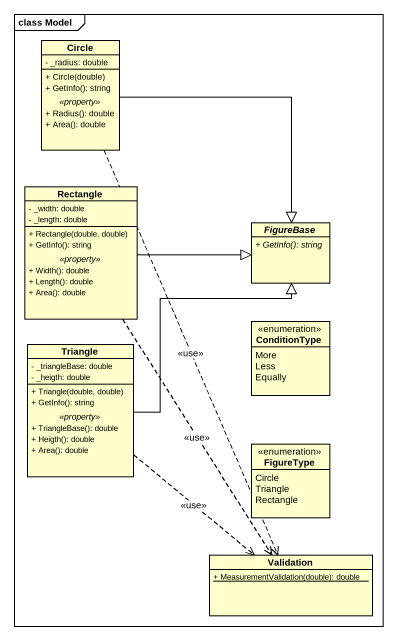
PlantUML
@startuml
mainframe class Model
hide circle
hide empty members
skinparam classAttributeIconSize 0
class "Circle" as Circle_ {
  - _radius: double
  --
  + Circle(double)
  + GetInfo(): string
  .. <<property>> ..
  + Radius(): double
  + Area(): double
}
class "Rectangle" as Rectangle_ {
  - _width: double
  - _length: double
  --
  + Rectangle(double, double)
  + GetInfo(): string
  .. <<property>> ..
  + Width(): double
  + Length(): double
  + Area(): double
}
abstract class FigureBase {
  {abstract} + GetInfo(): string
}
enum ConditionType {
  More
  Less
  Equally
}
class Triangle {
  - _triangleBase: double
  - _heigth: double
  --
  + Triangle(double, double)
  + GetInfo(): string
  .. <<property>> ..
  + TriangleBase(): double
  + Heigth(): double
  + Area(): double
}
enum FigureType {
  Circle
  Triangle
  Rectangle
}
class Validation {
  {static} + MeasurementValidation(double): double
}
Circle_ --|> FigureBase
Circle_ ..> Validation : <<use>>
Rectangle_ -right-|> FigureBase
Rectangle_ ..> Validation : <<use>>
Triangle -up-|> FigureBase
Triangle ..> Validation : <<use>>
@enduml
